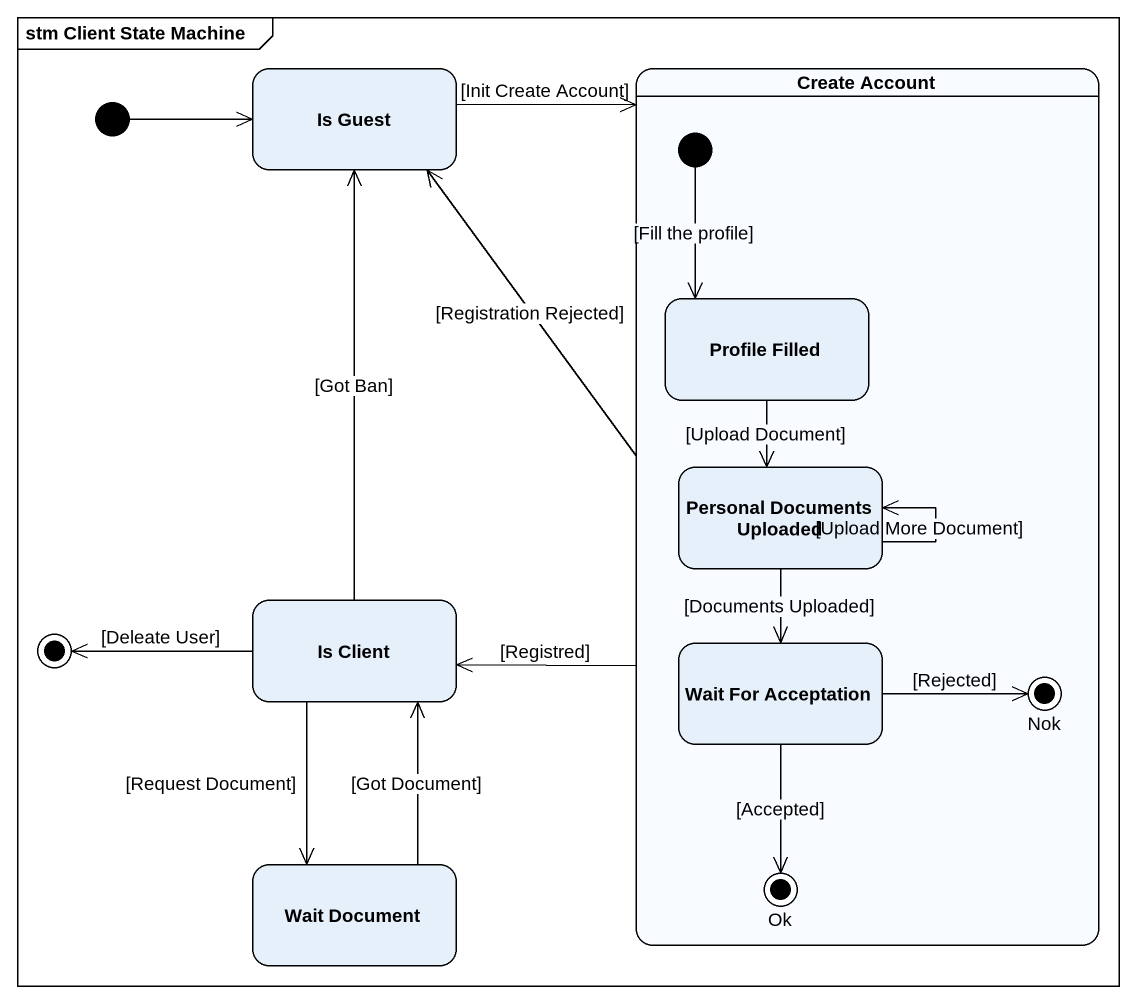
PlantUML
@startuml
mainframe stm Client State Machine
hide empty description
state "Is Guest" as Is_Guest
state "Create Account" as Create_Account {
  state "Profile Filled" as Profile_Filled
  state "Personal Documents Uploaded" as Personal_Documents_Uploaded
  state "Wait For Acceptation" as Wait_For_Acceptation
  state Nok <<end>>
  state Ok <<end>>
  [*] --> Profile_Filled : [Fill the profile]
}
state "Is Client" as Is_Client
state "Wait Document" as Wait_Document
[*] -right-> Is_Guest
Is_Guest --> Create_Account : [Init Create Account]
Create_Account -up-> Is_Guest : [Registration Rejected]
Create_Account -left-> Is_Client : [Registred]
Profile_Filled --> Personal_Documents_Uploaded : [Upload Document]
Personal_Documents_Uploaded --> Personal_Documents_Uploaded : [Upload More Document]
Personal_Documents_Uploaded --> Wait_For_Acceptation : [Documents Uploaded]
Is_Client -up-> Is_Guest : [Got Ban]
Is_Client --> Wait_Document : [Request Document]
Wait_For_Acceptation -right-> Nok : [Rejected]
Wait_For_Acceptation --> Ok : [Accepted]
Wait_Document -up-> Is_Client : [Got Document]
Is_Client -left-> [*] : [Deleate User]
@enduml
